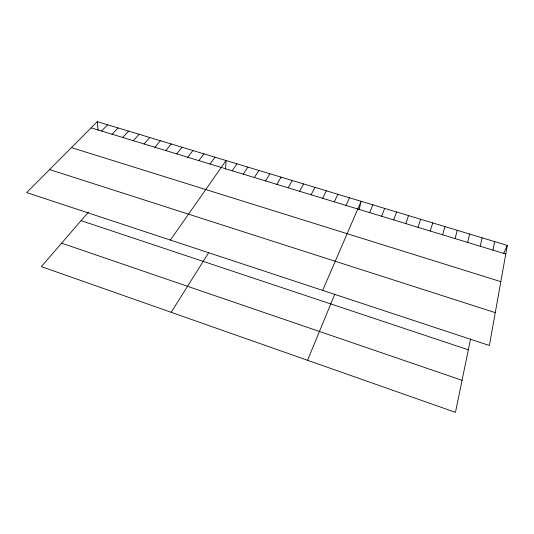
<?xml version="1.0" encoding="UTF-8"?>
<svg xmlns="http://www.w3.org/2000/svg" width="534" height="534" viewBox="0 0 534 534"><rect width="100%" height="100%" fill="white"/><g stroke="black" fill="none" stroke-linecap="round" stroke-linejoin="round"><path stroke-width="0.8" d="M225.568 169.051L226.076 160.534L170.373 240.073M507.3 245.413L489.391 345.498L26.7 192.587L97.268 121.659L507.3 245.413L503.502 253.637M492.962 250.119L494.664 241.595M470.561 338.97L455.469 412.341L41.358 266.62L88.457 212.111M480.253 246.254L482.109 237.81M467.624 242.409L469.64 234.046M359.102 209.688L361.131 201.298L322.656 290.396M455.088 238.598L457.258 230.308M442.639 234.806L444.956 226.596M430.271 231.042L432.74 222.905M417.989 227.31L420.605 219.247M405.787 223.599L408.55 215.609M393.671 219.908L396.582 211.991M381.636 216.25L384.687 208.407M369.682 212.612L372.865 204.836M307.551 360.29L334.758 294.287M346.005 205.41L349.47 197.774M334.291 201.839L337.882 194.283M322.649 198.301L326.374 190.805M311.082 194.783L314.94 187.354M299.594 191.285L303.579 183.93M288.18 187.814L292.298 180.519M276.846 184.363L281.084 177.134M265.578 180.933L269.937 173.77M171.174 312.303L208.707 252.629M254.384 177.528L258.87 170.433M243.264 174.144L247.869 167.109M232.217 170.787L236.936 163.811M210.002 164.025L214.962 157.183M198.842 160.627L203.915 153.845M187.748 157.256L192.941 150.535M176.734 153.899L182.034 147.244M165.787 150.575L171.2 143.973M154.907 147.264L160.434 140.722M144.107 143.973L149.74 137.498M133.367 140.709L139.114 134.288M122.707 137.465L128.554 131.104M112.107 134.241L118.061 127.933M101.573 131.037L107.634 124.789M91.114 127.853L505.758 254.01M71.449 147.618L500.819 281.645M49.609 169.565L495.272 312.637M81.075 220.649L468.325 349.823M61.617 243.17L462.057 380.308M97.268 121.659L98.102 130.256"/></g></svg>
